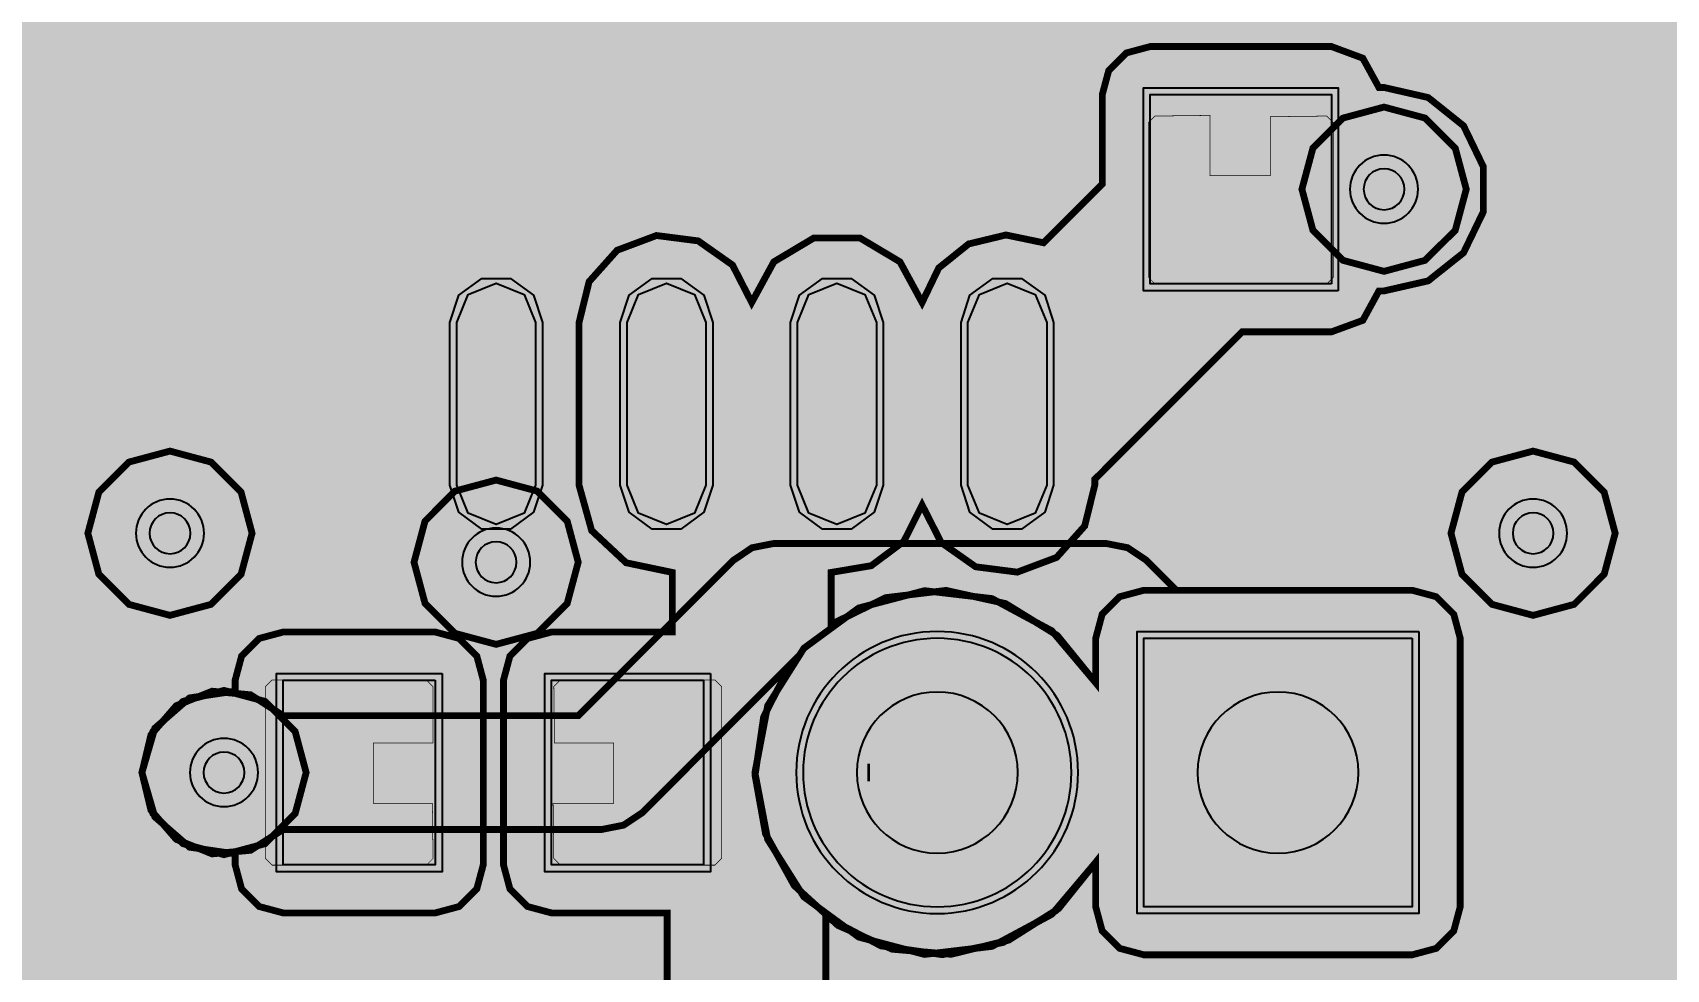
# Model space of a CAD drawing. Header units: millimetres. Extents: x -61 to 56, y -72 to 70.
# Drawn here: x -15.11 to -2.93, y -45.07 to -38.09 of the extents above; entities that cross this region are included whole.
import ezdxf

# ---------------------------------------------------------------- set-up
doc = ezdxf.new("R2010")
doc.units = ezdxf.units.MM
doc.header["$MEASUREMENT"] = 0
for name, color, linetype, true_color in [('02GND', 7, 'Continuous', 0x999966), ('03POWER', 7, 'Continuous', 0x008000), ('Bottom-Layer', 7, 'Continuous', 0x0000ff), ('Bottom-Paste-Mask-Layer', 7, 'Continuous', 0x800000), ('Bottom-Solder-Mask-Layer', 7, 'Continuous', 0xaa00ff), ('Hole-Layer', 7, 'Continuous', 0x222222), ('Multi-Layer', 7, 'Continuous', 0xc0c0c0), ('Top-Layer', 7, 'Continuous', 0xff0000), ('Top-Paste-Mask-Layer', 7, 'Continuous', 0x808080), ('Top-Silkscreen-Layer', 7, 'Continuous', 0xffcc00), ('Top-Solder-Mask-Layer', 7, 'Continuous', 0x800080)]:
    doc.layers.add(name, color=color, linetype=linetype, true_color=true_color)

msp = doc.modelspace()

# ---------------------------------------------------------------- hatches: boundary and pattern name
at = {"layer": '02GND'}
for points in [[(-49.642, 52.153), (49.642, 52.153), (49.642, -62.142), (-49.642, -62.142)], [(-5.645, -39.259), (-5.563, -39.565), (-5.339, -39.789), (-5.033, -39.871), (-4.727, -39.789), (-4.502, -39.565), (-4.42, -39.259), (-4.502, -38.953), (-4.727, -38.729), (-5.033, -38.647), (-5.339, -38.729), (-5.563, -38.953)], [(-7.182, -44.605), (-7.134, -44.784), (-7.003, -44.915), (-6.823, -44.963), (-4.823, -44.963), (-4.644, -44.915), (-4.513, -44.784), (-4.465, -44.605), (-4.465, -42.605), (-4.513, -42.426), (-4.644, -42.295), (-4.823, -42.247), (-6.823, -42.247), (-7.003, -42.295), (-7.134, -42.426), (-7.182, -42.605), (-7.182, -42.936), (-7.509, -42.549), (-7.955, -42.309), (-8.458, -42.25), (-8.948, -42.379), (-9.357, -42.679), (-9.627, -43.107), (-9.722, -43.605), (-9.627, -44.103), (-9.357, -44.531), (-8.948, -44.831), (-8.458, -44.96), (-7.955, -44.9), (-7.509, -44.661), (-7.182, -44.274)], [(-14.291, -43.605), (-14.209, -43.911), (-13.985, -44.135), (-13.679, -44.217), (-13.373, -44.135), (-13.149, -43.911), (-13.067, -43.605), (-13.149, -43.299), (-13.373, -43.075), (-13.679, -42.993), (-13.985, -43.075), (-14.209, -43.299)]]:
    msp.add_hatch(color=256, dxfattribs=at).paths.add_polyline_path(points)
at = {"layer": '03POWER'}
for points in [[(48.499, -56.042), (48.581, -56.348), (48.806, -56.572), (49.112, -56.654), (49.418, -56.571), (49.642, -56.346), (49.642, -62.142), (44.192, -62.142), (44.393, -61.957), (44.493, -61.703), (44.472, -61.43), (45.189, -61.704), (45.95, -61.804), (46.713, -61.727), (47.438, -61.475), (48.085, -61.064), (48.62, -60.514), (49.014, -59.855), (49.245, -59.123), (49.302, -58.358), (49.18, -57.601), (48.887, -56.892), (48.438, -56.269), (47.858, -55.767), (47.177, -55.412), (46.434, -55.224), (45.666, -55.212), (44.917, -55.378), (44.226, -55.712), (43.631, -56.196), (43.164, -56.805), (42.849, -57.504), (42.704, -58.258), (42.737, -59.024), (42.946, -59.763), (43.32, -60.433), (43.838, -60.999), (-43.362, -60.999), (-43.621, -61.056), (-43.831, -61.218), (-43.953, -61.453), (-43.964, -61.718), (-43.863, -61.963), (-43.667, -62.142), (-49.642, -62.142), (-49.642, -56.582), (-49.433, -56.797), (-49.148, -56.888), (-48.853, -56.832), (-49.162, -57.541), (-49.298, -58.303), (-49.253, -59.075), (-49.03, -59.816), (-48.641, -60.484), (-48.107, -61.044), (-47.458, -61.464), (-46.728, -61.722), (-45.959, -61.803), (-45.192, -61.703), (-44.469, -61.428), (-43.83, -60.992), (-43.31, -60.419), (-42.937, -59.741), (-42.732, -58.995), (-42.707, -58.222), (-42.861, -57.464), (-43.188, -56.763), (-43.668, -56.157), (-44.277, -55.679), (-44.979, -55.356), (-45.738, -55.205), (-46.511, -55.234), (-47.256, -55.443), (-47.932, -55.818), (-48.502, -56.341), (-48.5, -56.309), (-48.499, -56.277), (-48.499, 51.315), (-19.403, 51.315), (-19.629, 51.144), (-19.755, 50.889), (-19.751, 50.604), (-19.619, 50.352), (-19.388, 50.187), (-19.658, 49.977), (-19.773, 49.655), (-19.698, 49.322), (-19.455, 49.081), (-19.684, 48.858), (-19.769, 48.551), (-19.689, 48.242), (-19.463, 48.016), (-19.155, 47.934), (-18.847, 48.018), (-18.624, 48.246), (-18.545, 48.556), (-18.633, 48.863), (-18.864, 49.083), (-18.625, 49.324), (-18.551, 49.655), (-18.665, 49.975), (-18.931, 50.185), (-18.698, 50.349), (-18.565, 50.601), (-18.56, 50.887), (-18.685, 51.143), (-18.912, 51.315), (48.426, 51.315), (48.499, 51.242)], [(22.849, 14.008), (22.931, 13.703), (23.153, 13.479), (23.457, 13.396), (23.763, 13.475), (23.763, -5.557), (23.538, -5.683), (23.384, -5.89), (23.33, -6.142), (23.384, -6.394), (23.538, -6.602), (23.763, -6.727), (23.763, -10.399), (23.491, -10.504), (23.299, -10.723), (23.23, -11.006), (23.299, -11.289), (23.491, -11.508), (23.763, -11.613), (23.763, -18.066), (15.932, -25.896), (-24.557, -25.896), (-24.694, -25.924), (-24.811, -26.001), (-28.007, -29.198), (-28.085, -29.314), (-28.112, -29.451), (-28.112, -54.99), (-28.085, -55.127), (-28.007, -55.243), (-26.976, -56.274), (-26.86, -56.352), (-26.723, -56.379), (9.142, -56.379), (9.279, -56.352), (9.395, -56.274), (10.695, -54.974), (10.772, -54.858), (10.799, -54.721), (10.799, -52.307), (11.028, -52.521), (11.331, -52.594), (11.632, -52.508), (11.85, -52.284), (11.93, -51.982), (11.85, -51.68), (11.632, -51.456), (11.331, -51.37), (11.028, -51.443), (10.799, -51.657), (10.799, -47.227), (10.995, -47.422), (11.255, -47.511), (11.529, -47.477), (11.76, -47.326), (11.901, -47.089), (11.924, -46.815), (12.235, -46.82), (12.508, -46.673), (12.674, -46.41), (12.689, -46.1), (12.55, -45.822), (12.293, -45.648), (11.983, -45.623), (11.701, -45.753), (11.519, -46.004), (11.484, -46.313), (11.224, -46.297), (10.981, -46.391), (10.799, -46.577), (10.799, -42.147), (11.028, -42.361), (11.331, -42.434), (11.632, -42.348), (11.85, -42.124), (11.93, -41.822), (11.85, -41.52), (11.632, -41.296), (11.331, -41.21), (11.028, -41.283), (10.799, -41.497), (10.799, -38.045), (11.003, -37.842), (11.303, -37.861), (11.576, -37.736), (11.756, -37.495), (11.8, -37.198), (21.07, -37.198), (21.334, -37.337), (21.633, -37.334), (21.895, -37.19), (21.992, -37.155), (22.076, -37.093), (32.363, -26.806), (32.441, -26.689), (32.468, -26.552), (32.468, -1.1), (32.789, -1.031), (33.029, -0.805), (33.117, -0.489), (33.029, -0.172), (32.789, 0.054), (32.468, 0.122), (32.468, 3.331), (32.469, 3.354), (32.47, 3.377), (32.469, 3.4), (32.468, 3.422), (32.468, 16.054), (32.441, 16.191), (32.363, 16.308), (30.904, 17.766), (31.094, 18.043), (31.109, 18.378), (30.946, 18.671), (30.652, 18.834), (30.317, 18.817), (30.041, 18.627), (29.934, 18.688), (29.813, 18.709), (26.824, 18.709), (27.107, 18.822), (27.3, 19.057), (27.357, 19.356), (27.262, 19.645), (27.04, 19.853), (26.746, 19.928), (26.451, 19.853), (26.229, 19.645), (26.135, 19.356), (26.191, 19.057), (26.385, 18.822), (26.667, 18.709), (26.105, 18.709), (25.968, 18.682), (25.852, 18.604), (23.868, 16.62), (23.79, 16.504), (23.763, 16.367), (23.763, 14.541), (23.457, 14.62), (23.153, 14.537), (22.931, 14.313)], [(-27.652, -29.493), (-24.845, -26.686), (-24.698, -26.99), (-24.413, -27.17), (-24.076, -27.171), (-23.789, -26.994), (-23.64, -26.692), (-23.673, -26.356), (-14.651, -26.356), (-14.69, -26.649), (-14.588, -26.926), (-14.368, -27.123), (-14.082, -27.194), (-13.795, -27.123), (-13.575, -26.926), (-13.473, -26.649), (-13.513, -26.356), (-4.491, -26.356), (-4.53, -26.649), (-4.428, -26.926), (-4.208, -27.123), (-3.922, -27.194), (-3.635, -27.123), (-3.415, -26.926), (-3.313, -26.649), (-3.353, -26.356), (0.589, -26.356), (0.55, -26.649), (0.652, -26.926), (0.872, -27.123), (1.158, -27.194), (1.445, -27.123), (1.665, -26.926), (1.767, -26.649), (1.727, -26.356), (10.749, -26.356), (10.71, -26.649), (10.812, -26.926), (11.032, -27.123), (11.318, -27.194), (11.605, -27.123), (11.825, -26.926), (11.927, -26.649), (11.887, -26.356), (16.081, -26.356), (16.12, -26.348), (16.153, -26.326), (20.875, -21.604), (21.016, -21.903), (21.292, -22.085), (21.623, -22.097), (21.911, -21.935), (22.073, -21.646), (22.061, -21.316), (21.88, -21.04), (21.581, -20.898), (24.193, -18.286), (24.215, -18.253), (24.223, -18.214), (24.223, -11.485), (24.393, -11.272), (24.454, -11.006), (24.393, -10.74), (24.223, -10.527), (24.223, -6.686), (24.465, -6.461), (24.554, -6.142), (24.465, -5.824), (24.223, -5.598), (24.223, 16.325), (26.147, 18.249), (29.771, 18.249), (29.916, 18.105), (30.08, 17.805), (30.38, 17.64), (32.008, 16.012), (32.008, 14.546), (31.729, 14.664), (31.427, 14.633), (31.177, 14.461), (31.04, 14.19), (30.75, 14.208), (30.484, 14.091), (30.302, 13.864), (30.246, 13.578), (30.327, 13.299), (30.529, 13.089), (30.805, 12.996), (31.092, 13.04), (31.327, 13.213), (31.455, 13.474), (31.743, 13.455), (32.008, 13.571), (32.008, 9.466), (31.696, 9.588), (31.366, 9.526), (31.118, 9.301), (31.026, 8.978), (31.118, 8.656), (31.366, 8.43), (31.696, 8.369), (32.008, 8.49), (32.008, 3.97), (31.732, 3.976), (31.482, 3.86), (31.308, 3.646), (31.245, 3.377), (31.308, 3.108), (31.482, 2.894), (31.732, 2.778), (32.008, 2.783), (32.008, -0.131), (31.922, -0.301), (31.893, -0.489), (31.922, -0.676), (32.008, -0.846), (32.008, -10.854), (31.696, -10.732), (31.366, -10.794), (31.118, -11.019), (31.026, -11.342), (31.118, -11.664), (31.366, -11.89), (31.696, -11.951), (32.008, -11.83), (32.008, -15.934), (31.696, -15.812), (31.366, -15.874), (31.118, -16.099), (31.026, -16.422), (31.118, -16.744), (31.366, -16.97), (31.696, -17.031), (32.008, -16.91), (32.008, -26.094), (31.693, -25.972), (31.361, -26.036), (31.114, -26.267), (31.026, -26.593), (31.125, -26.916), (31.381, -27.137), (22.034, -36.485), (21.822, -36.236), (21.513, -36.131), (21.193, -36.2), (20.955, -36.424), (20.866, -36.738), (11.512, -36.738), (11.263, -36.651), (11, -36.678), (10.773, -36.812), (10.623, -37.03), (10.58, -37.29), (10.649, -37.545), (10.369, -37.825), (10.347, -37.858), (10.34, -37.897), (10.34, -54.679), (9.1, -55.919), (-26.681, -55.919), (-27.652, -54.948)], [(-14.694, -41.822), (-14.612, -42.128), (-14.388, -42.352), (-14.082, -42.434), (-13.776, -42.352), (-13.552, -42.128), (-13.47, -41.822), (-13.552, -41.516), (-13.776, -41.292), (-14.082, -41.21), (-14.388, -41.292), (-14.612, -41.516)], [(-4.534, -41.822), (-4.452, -42.128), (-4.228, -42.352), (-3.922, -42.434), (-3.616, -42.352), (-3.392, -42.128), (-3.31, -41.822), (-3.392, -41.516), (-3.616, -41.292), (-3.922, -41.21), (-4.228, -41.292), (-4.452, -41.516)], [(-12.263, -42.038), (-12.181, -42.344), (-11.957, -42.568), (-11.651, -42.65), (-11.345, -42.568), (-11.121, -42.344), (-11.039, -42.038), (-11.121, -41.732), (-11.345, -41.508), (-11.651, -41.426), (-11.957, -41.508), (-12.181, -41.732)], [(-7.182, -44.605), (-7.134, -44.784), (-7.003, -44.915), (-6.823, -44.963), (-4.823, -44.963), (-4.644, -44.915), (-4.513, -44.784), (-4.465, -44.605), (-4.465, -42.605), (-4.513, -42.426), (-4.644, -42.295), (-4.823, -42.247), (-6.823, -42.247), (-7.003, -42.295), (-7.134, -42.426), (-7.182, -42.605), (-7.182, -42.936), (-7.509, -42.549), (-7.955, -42.309), (-8.458, -42.25), (-8.948, -42.379), (-9.357, -42.679), (-9.627, -43.107), (-9.722, -43.605), (-9.627, -44.103), (-9.357, -44.531), (-8.948, -44.831), (-8.458, -44.96), (-7.955, -44.9), (-7.509, -44.661), (-7.182, -44.274)], [(-14.291, -43.605), (-14.209, -43.911), (-13.985, -44.135), (-13.679, -44.217), (-13.373, -44.135), (-13.149, -43.911), (-13.067, -43.605), (-13.149, -43.299), (-13.373, -43.075), (-13.679, -42.993), (-13.985, -43.075), (-14.209, -43.299)]]:
    msp.add_hatch(color=256, dxfattribs=at).paths.add_polyline_path(points)
at = {"layer": 'Bottom-Layer'}
for points in [[(-49.642, -62.142), (-49.642, 52.153), (49.642, 52.153), (49.642, -62.142)], [(-5.645, -39.259), (-5.563, -39.565), (-5.339, -39.789), (-5.033, -39.871), (-4.727, -39.789), (-4.502, -39.565), (-4.42, -39.259), (-4.502, -38.953), (-4.727, -38.729), (-5.033, -38.647), (-5.339, -38.729), (-5.563, -38.953)], [(-14.291, -43.605), (-14.224, -43.885), (-14.035, -44.103), (-13.768, -44.211), (-13.481, -44.184), (-13.238, -44.029), (-10.863, -44.029), (-10.701, -43.997), (-10.563, -43.905), (-9.456, -42.797), (-9.657, -43.19), (-9.721, -43.626), (-9.643, -44.061), (-9.429, -44.447), (-9.103, -44.744), (-8.699, -44.921), (-8.259, -44.959), (-7.831, -44.854), (-7.458, -44.618), (-7.182, -44.274), (-7.182, -44.605), (-7.134, -44.784), (-7.003, -44.915), (-6.823, -44.963), (-4.823, -44.963), (-4.644, -44.915), (-4.513, -44.784), (-4.465, -44.605), (-4.465, -42.605), (-4.513, -42.426), (-4.644, -42.295), (-4.823, -42.247), (-6.582, -42.247), (-6.806, -42.022), (-6.944, -41.93), (-7.106, -41.898), (-9.58, -41.898), (-9.743, -41.93), (-9.88, -42.022), (-11.039, -43.181), (-13.238, -43.181), (-13.481, -43.026), (-13.768, -42.999), (-14.035, -43.107), (-14.224, -43.325)], [(-9.363, -43.605, 1), (-7.363, -43.605, 1)], [(-4.823, -42.605), (-4.823, -44.605), (-6.823, -44.605), (-6.823, -42.605)]]:
    msp.add_hatch(color=256, dxfattribs=at).paths.add_polyline_path(points)
at = {"layer": 'Bottom-Paste-Mask-Layer'}
for points in [[(-9.363, -43.605, 1), (-7.363, -43.605, 1)], [(-4.823, -42.605), (-4.823, -44.605), (-6.823, -44.605), (-6.823, -42.605)]]:
    msp.add_hatch(color=256, dxfattribs=at).paths.add_polyline_path(points)
at = {"layer": 'Bottom-Solder-Mask-Layer'}
for points in [[(-9.414, -43.605, 1), (-7.313, -43.605, 1)], [(-4.773, -42.554), (-4.773, -44.656), (-6.874, -44.656), (-6.874, -42.554)]]:
    msp.add_hatch(color=256, dxfattribs=at).paths.add_polyline_path(points)
at = {"layer": 'Hole-Layer'}
for points in [[(-8.963, -43.605, 1), (-7.763, -43.605, 1)], [(-6.423, -43.605, 1), (-5.223, -43.605, 1)]]:
    msp.add_hatch(color=256, dxfattribs=at).paths.add_polyline_path(points)
at = {"layer": 'Multi-Layer'}
for points in [[(-9.363, -43.605, 1), (-7.363, -43.605, 1)], [(-9.363, -43.605, 1), (-7.363, -43.605, 1)], [(-9.363, -43.605, 1), (-7.363, -43.605, 1)], [(-4.823, -42.605), (-4.823, -44.605), (-6.823, -44.605), (-6.823, -42.605)], [(-4.823, -42.605), (-4.823, -44.605), (-6.823, -44.605), (-6.823, -42.605)], [(-4.823, -42.605), (-4.823, -44.605), (-6.823, -44.605), (-6.823, -42.605)]]:
    msp.add_hatch(color=256, dxfattribs=at).paths.add_polyline_path(points)
at = {"layer": 'Top-Layer'}
for points in [[(-49.642, -62.142), (-49.642, 52.153), (49.642, 52.153), (49.642, -62.142)], [(-10.788, -48.634), (-10.756, -48.796), (-10.664, -48.934), (-10.368, -49.229), (-10.368, -49.416), (-10.438, -49.485), (-11.096, -49.485), (-11.275, -49.533), (-11.406, -49.664), (-11.454, -49.843), (-11.454, -50.843), (-11.406, -51.022), (-11.275, -51.153), (-11.096, -51.201), (-10.438, -51.201), (-10.342, -51.297), (-10.342, -51.314), (-10.411, -51.353), (-10.473, -51.403), (-10.566, -51.497), (-10.658, -51.634), (-10.69, -51.797), (-10.69, -52.006), (-10.658, -52.168), (-10.566, -52.306), (-10.473, -52.399), (-10.411, -52.45), (-10.342, -52.488), (-10.342, -52.714), (-10.696, -52.384), (-11.138, -52.188), (-11.62, -52.147), (-12.089, -52.266), (-12.493, -52.533), (-12.788, -52.917), (-12.941, -53.376), (-12.935, -53.86), (-12.771, -54.315), (-12.467, -54.692), (-12.056, -54.948), (-11.585, -55.056), (-11.104, -55.003), (-10.666, -54.796), (-10.321, -54.458), (-10.105, -54.024), (-10.011, -54.024), (-9.873, -54.001), (-9.75, -53.934), (-9.627, -54.001), (-9.489, -54.024), (-9.395, -54.024), (-9.18, -54.458), (-8.834, -54.796), (-8.397, -55.003), (-7.915, -55.056), (-7.444, -54.948), (-7.033, -54.692), (-6.729, -54.315), (-6.565, -53.86), (-6.559, -53.376), (-6.712, -52.917), (-7.007, -52.533), (-7.411, -52.266), (-7.88, -52.147), (-8.362, -52.188), (-8.805, -52.384), (-9.158, -52.714), (-9.158, -51.305), (-9.054, -51.201), (-8.396, -51.201), (-8.217, -51.153), (-8.086, -51.022), (-8.038, -50.843), (-8.038, -49.843), (-8.086, -49.664), (-8.217, -49.533), (-8.396, -49.485), (-9.054, -49.485), (-9.124, -49.416), (-9.124, -49.229), (-8.828, -48.934), (-8.736, -48.796), (-8.704, -48.634), (-8.704, -47.272), (-8.331, -47.272), (-8.152, -47.224), (-8.021, -47.093), (-7.973, -46.914), (-7.973, -45.537), (-8.021, -45.358), (-8.152, -45.227), (-8.331, -45.179), (-9.193, -45.179), (-9.193, -44.68), (-8.783, -44.896), (-8.325, -44.962), (-7.872, -44.871), (-7.475, -44.632), (-7.182, -44.274), (-7.182, -44.605), (-7.134, -44.784), (-7.003, -44.915), (-6.823, -44.963), (-4.823, -44.963), (-4.644, -44.915), (-4.513, -44.784), (-4.465, -44.605), (-4.465, -42.605), (-4.513, -42.426), (-4.644, -42.295), (-4.823, -42.247), (-6.823, -42.247), (-7.003, -42.295), (-7.134, -42.426), (-7.182, -42.605), (-7.182, -42.936), (-7.468, -42.584), (-7.854, -42.346), (-8.297, -42.248), (-8.747, -42.302), (-9.154, -42.501), (-9.154, -42.114), (-8.855, -42.064), (-8.612, -41.883), (-8.476, -41.612), (-8.334, -41.891), (-8.077, -42.072), (-7.766, -42.112), (-7.473, -42.002), (-7.264, -41.768), (-7.189, -41.464), (-7.189, -41.419), (-7.176, -41.407), (-7.162, -41.394), (-6.091, -40.322), (-5.425, -40.322), (-5.191, -40.236), (-5.071, -40.017), (-5.033, -40.017), (-4.704, -39.942), (-4.44, -39.732), (-4.293, -39.428), (-4.293, -39.091), (-4.44, -38.787), (-4.704, -38.576), (-5.033, -38.501), (-5.071, -38.501), (-5.191, -38.283), (-5.425, -38.196), (-6.775, -38.196), (-6.954, -38.244), (-7.085, -38.375), (-7.133, -38.554), (-7.133, -39.22), (-7.571, -39.658), (-7.851, -39.6), (-8.129, -39.667), (-8.352, -39.846), (-8.476, -40.103), (-8.641, -39.8), (-8.938, -39.623), (-9.284, -39.623), (-9.581, -39.8), (-9.746, -40.103), (-9.889, -39.824), (-10.145, -39.644), (-10.456, -39.604), (-10.749, -39.714), (-10.958, -39.948), (-11.033, -40.252), (-11.033, -41.464), (-10.939, -41.802), (-10.682, -42.042), (-10.338, -42.114), (-10.338, -42.558), (-11.238, -42.558), (-11.417, -42.606), (-11.548, -42.737), (-11.596, -42.916), (-11.596, -44.293), (-11.548, -44.472), (-11.417, -44.603), (-11.238, -44.651), (-10.376, -44.651), (-10.376, -45.179), (-11.238, -45.179), (-11.417, -45.227), (-11.548, -45.358), (-11.596, -45.537), (-11.596, -46.914), (-11.548, -47.093), (-11.417, -47.224), (-11.238, -47.272), (-10.788, -47.272)], [(-5.425, -39.964), (-6.775, -39.964), (-6.775, -38.554), (-5.425, -38.554)], [(-11.945, -40.252), (-11.859, -40.044), (-11.651, -39.958), (-11.443, -40.044), (-11.357, -40.252), (-11.357, -41.464), (-11.443, -41.672), (-11.651, -41.758), (-11.859, -41.672), (-11.945, -41.464)], [(-10.675, -40.252), (-10.589, -40.044), (-10.381, -39.958), (-10.173, -40.044), (-10.087, -40.252), (-10.087, -41.464), (-10.173, -41.672), (-10.381, -41.758), (-10.589, -41.672), (-10.675, -41.464)], [(-9.405, -40.252), (-9.319, -40.044), (-9.111, -39.958), (-8.903, -40.044), (-8.817, -40.252), (-8.817, -41.464), (-8.903, -41.672), (-9.111, -41.758), (-9.319, -41.672), (-9.405, -41.464)], [(-8.135, -40.252), (-8.049, -40.044), (-7.841, -39.958), (-7.633, -40.044), (-7.547, -40.252), (-7.547, -41.464), (-7.633, -41.672), (-7.841, -41.758), (-8.049, -41.672), (-8.135, -41.464)], [(-14.291, -43.605), (-14.195, -43.935), (-13.936, -44.161), (-13.596, -44.211), (-13.596, -44.293), (-13.548, -44.472), (-13.417, -44.603), (-13.238, -44.651), (-12.105, -44.651), (-11.926, -44.603), (-11.795, -44.472), (-11.747, -44.293), (-11.747, -42.916), (-11.795, -42.737), (-11.926, -42.606), (-12.105, -42.558), (-13.238, -42.558), (-13.417, -42.606), (-13.548, -42.737), (-13.596, -42.916), (-13.596, -42.998), (-13.936, -43.049), (-14.195, -43.275)], [(-9.363, -43.605, 1), (-7.363, -43.605, 1)], [(-4.823, -42.605), (-4.823, -44.605), (-6.823, -44.605), (-6.823, -42.605)], [(-12.105, -42.916), (-12.105, -44.293), (-13.238, -44.293), (-13.238, -42.916)], [(-10.105, -42.916), (-10.105, -44.293), (-11.238, -44.293), (-11.238, -42.916)]]:
    msp.add_hatch(color=256, dxfattribs=at).paths.add_polyline_path(points)
at = {"layer": 'Top-Paste-Mask-Layer'}
for points in [[(-5.46, -39.964), (-6.74, -39.964), (-6.79, -39.914), (-6.79, -38.764), (-6.74, -38.714), (-6.33, -38.709), (-6.33, -39.159), (-5.88, -39.159), (-5.88, -38.719), (-5.46, -38.714), (-5.41, -38.764), (-5.41, -39.914)], [(-5.46, -39.964), (-6.74, -39.964), (-6.79, -39.914), (-6.79, -38.764), (-6.74, -38.714), (-6.33, -38.709), (-6.33, -39.159), (-5.88, -39.159), (-5.88, -38.719), (-5.46, -38.714), (-5.41, -38.764), (-5.41, -39.914)], [(-11.945, -40.252), (-11.859, -40.044), (-11.651, -39.958), (-11.443, -40.044), (-11.357, -40.252), (-11.357, -41.464), (-11.443, -41.672), (-11.651, -41.758), (-11.859, -41.672), (-11.945, -41.464)], [(-10.675, -40.252), (-10.589, -40.044), (-10.381, -39.958), (-10.173, -40.044), (-10.087, -40.252), (-10.087, -41.464), (-10.173, -41.672), (-10.381, -41.758), (-10.589, -41.672), (-10.675, -41.464)], [(-9.405, -40.252), (-9.319, -40.044), (-9.111, -39.958), (-8.903, -40.044), (-8.817, -40.252), (-8.817, -41.464), (-8.903, -41.672), (-9.111, -41.758), (-9.319, -41.672), (-9.405, -41.464)], [(-8.135, -40.252), (-8.049, -40.044), (-7.841, -39.958), (-7.633, -40.044), (-7.547, -40.252), (-7.547, -41.464), (-7.633, -41.672), (-7.841, -41.758), (-8.049, -41.672), (-8.135, -41.464)], [(-9.363, -43.605, 1), (-7.363, -43.605, 1)], [(-4.823, -42.605), (-4.823, -44.605), (-6.823, -44.605), (-6.823, -42.605)], [(-12.121, -42.965), (-12.121, -43.385), (-12.566, -43.385), (-12.566, -43.835), (-12.126, -43.835), (-12.121, -44.245), (-12.171, -44.295), (-13.321, -44.295), (-13.371, -44.245), (-13.371, -42.965), (-13.321, -42.915), (-12.171, -42.915)], [(-12.121, -42.965), (-12.121, -43.385), (-12.566, -43.385), (-12.566, -43.835), (-12.126, -43.835), (-12.121, -44.245), (-12.171, -44.295), (-13.321, -44.295), (-13.371, -44.245), (-13.371, -42.965), (-13.321, -42.915), (-12.171, -42.915)], [(-9.971, -42.965), (-9.971, -44.245), (-10.021, -44.295), (-11.171, -44.295), (-11.221, -44.245), (-11.226, -43.835), (-10.776, -43.835), (-10.776, -43.385), (-11.216, -43.385), (-11.221, -42.965), (-11.171, -42.915), (-10.021, -42.915)], [(-9.971, -42.965), (-9.971, -44.245), (-10.021, -44.295), (-11.171, -44.295), (-11.221, -44.245), (-11.226, -43.835), (-10.776, -43.835), (-10.776, -43.385), (-11.216, -43.385), (-11.221, -42.965), (-11.171, -42.915), (-10.021, -42.915)]]:
    msp.add_hatch(color=256, dxfattribs=at).paths.add_polyline_path(points)
at = {"layer": 'Top-Solder-Mask-Layer'}
for points in [[(-5.374, -40.015), (-6.826, -40.015), (-6.826, -38.503), (-5.374, -38.503)], [(-11.996, -40.252), (-11.93, -40.049), (-11.758, -39.924), (-11.545, -39.924), (-11.372, -40.049), (-11.306, -40.252), (-11.306, -41.464), (-11.372, -41.666), (-11.545, -41.792), (-11.758, -41.792), (-11.93, -41.666), (-11.996, -41.464)], [(-10.726, -40.252), (-10.66, -40.049), (-10.488, -39.924), (-10.275, -39.924), (-10.102, -40.049), (-10.036, -40.252), (-10.036, -41.464), (-10.102, -41.666), (-10.275, -41.792), (-10.488, -41.792), (-10.66, -41.666), (-10.726, -41.464)], [(-9.456, -40.252), (-9.39, -40.049), (-9.218, -39.924), (-9.005, -39.924), (-8.832, -40.049), (-8.766, -40.252), (-8.766, -41.464), (-8.832, -41.666), (-9.005, -41.792), (-9.218, -41.792), (-9.39, -41.666), (-9.456, -41.464)], [(-8.186, -40.252), (-8.12, -40.049), (-7.948, -39.924), (-7.735, -39.924), (-7.562, -40.049), (-7.496, -40.252), (-7.496, -41.464), (-7.562, -41.666), (-7.735, -41.792), (-7.948, -41.792), (-8.12, -41.666), (-8.186, -41.464)], [(-9.414, -43.605, 1), (-7.313, -43.605, 1)], [(-4.773, -42.554), (-4.773, -44.656), (-6.874, -44.656), (-6.874, -42.554)], [(-12.054, -42.866), (-12.054, -44.344), (-13.288, -44.344), (-13.288, -42.866)], [(-10.054, -42.866), (-10.054, -44.344), (-11.288, -44.344), (-11.288, -42.866)]]:
    msp.add_hatch(color=256, dxfattribs=at).paths.add_polyline_path(points)

# ---------------------------------------------------------------- linework, layer by layer
at = {"layer": '02GND', "const_width": 0.0508}
for points in [[(-5.645, -39.259), (-5.563, -39.565), (-5.339, -39.789), (-5.033, -39.871), (-4.727, -39.789), (-4.502, -39.565), (-4.42, -39.259), (-4.502, -38.953), (-4.727, -38.729), (-5.033, -38.647), (-5.339, -38.729), (-5.563, -38.953)], [(-7.182, -44.605), (-7.134, -44.784), (-7.003, -44.915), (-6.823, -44.963), (-4.823, -44.963), (-4.644, -44.915), (-4.513, -44.784), (-4.465, -44.605), (-4.465, -42.605), (-4.513, -42.426), (-4.644, -42.295), (-4.823, -42.247), (-6.823, -42.247), (-7.003, -42.295), (-7.134, -42.426), (-7.182, -42.605), (-7.182, -42.936), (-7.509, -42.549), (-7.955, -42.309), (-8.458, -42.25), (-8.948, -42.379), (-9.357, -42.679), (-9.627, -43.107), (-9.722, -43.605), (-9.627, -44.103), (-9.357, -44.531), (-8.948, -44.831), (-8.458, -44.96), (-7.955, -44.9), (-7.509, -44.661), (-7.182, -44.274)], [(-14.291, -43.605), (-14.209, -43.911), (-13.985, -44.135), (-13.679, -44.217), (-13.373, -44.135), (-13.149, -43.911), (-13.067, -43.605), (-13.149, -43.299), (-13.373, -43.075), (-13.679, -42.993), (-13.985, -43.075), (-14.209, -43.299)]]:
    msp.add_lwpolyline(points, close=True, dxfattribs=at)
at = {"layer": '03POWER', "const_width": 0.0508}
for points in [[(-14.694, -41.822), (-14.612, -42.128), (-14.388, -42.352), (-14.082, -42.434), (-13.776, -42.352), (-13.552, -42.128), (-13.47, -41.822), (-13.552, -41.516), (-13.776, -41.292), (-14.082, -41.21), (-14.388, -41.292), (-14.612, -41.516)], [(-4.534, -41.822), (-4.452, -42.128), (-4.228, -42.352), (-3.922, -42.434), (-3.616, -42.352), (-3.392, -42.128), (-3.31, -41.822), (-3.392, -41.516), (-3.616, -41.292), (-3.922, -41.21), (-4.228, -41.292), (-4.452, -41.516)], [(-12.263, -42.038), (-12.181, -42.344), (-11.957, -42.568), (-11.651, -42.65), (-11.345, -42.568), (-11.121, -42.344), (-11.039, -42.038), (-11.121, -41.732), (-11.345, -41.508), (-11.651, -41.426), (-11.957, -41.508), (-12.181, -41.732)], [(-7.182, -44.605), (-7.134, -44.784), (-7.003, -44.915), (-6.823, -44.963), (-4.823, -44.963), (-4.644, -44.915), (-4.513, -44.784), (-4.465, -44.605), (-4.465, -42.605), (-4.513, -42.426), (-4.644, -42.295), (-4.823, -42.247), (-6.823, -42.247), (-7.003, -42.295), (-7.134, -42.426), (-7.182, -42.605), (-7.182, -42.936), (-7.509, -42.549), (-7.955, -42.309), (-8.458, -42.25), (-8.948, -42.379), (-9.357, -42.679), (-9.627, -43.107), (-9.722, -43.605), (-9.627, -44.103), (-9.357, -44.531), (-8.948, -44.831), (-8.458, -44.96), (-7.955, -44.9), (-7.509, -44.661), (-7.182, -44.274)], [(-14.291, -43.605), (-14.209, -43.911), (-13.985, -44.135), (-13.679, -44.217), (-13.373, -44.135), (-13.149, -43.911), (-13.067, -43.605), (-13.149, -43.299), (-13.373, -43.075), (-13.679, -42.993), (-13.985, -43.075), (-14.209, -43.299)]]:
    msp.add_lwpolyline(points, close=True, dxfattribs=at)
at = {"layer": 'Bottom-Layer', "const_width": 0.0508}
for points in [[(-5.645, -39.259), (-5.563, -39.565), (-5.339, -39.789), (-5.033, -39.871), (-4.727, -39.789), (-4.502, -39.565), (-4.42, -39.259), (-4.502, -38.953), (-4.727, -38.729), (-5.033, -38.647), (-5.339, -38.729), (-5.563, -38.953)], [(-14.291, -43.605), (-14.224, -43.885), (-14.035, -44.103), (-13.768, -44.211), (-13.481, -44.184), (-13.238, -44.029), (-10.863, -44.029), (-10.701, -43.997), (-10.563, -43.905), (-9.456, -42.797), (-9.657, -43.19), (-9.721, -43.626), (-9.643, -44.061), (-9.429, -44.447), (-9.103, -44.744), (-8.699, -44.921), (-8.259, -44.959), (-7.831, -44.854), (-7.458, -44.618), (-7.182, -44.274), (-7.182, -44.605), (-7.134, -44.784), (-7.003, -44.915), (-6.823, -44.963), (-4.823, -44.963), (-4.644, -44.915), (-4.513, -44.784), (-4.465, -44.605), (-4.465, -42.605), (-4.513, -42.426), (-4.644, -42.295), (-4.823, -42.247), (-6.582, -42.247), (-6.806, -42.022), (-6.944, -41.93), (-7.106, -41.898), (-9.58, -41.898), (-9.743, -41.93), (-9.88, -42.022), (-11.039, -43.181), (-13.238, -43.181), (-13.481, -43.026), (-13.768, -42.999), (-14.035, -43.107), (-14.224, -43.325)]]:
    msp.add_lwpolyline(points, close=True, dxfattribs=at)
at = {"layer": 'Bottom-Layer', "const_width": 0.132}
for points in [[(-10.863, -43.605), (-9.58, -42.322)], [(-9.58, -42.322), (-7.106, -42.322)], [(-7.106, -42.322), (-5.823, -43.605)], [(-13.679, -43.605), (-10.863, -43.605)]]:
    msp.add_lwpolyline(points, dxfattribs=at)
at = {"layer": 'Bottom-Layer'}
msp.add_lwpolyline([(-9.363, -43.605, 1), (-7.363, -43.605), (-7.363, -43.605, 1), (-9.363, -43.605)], format="xyb", dxfattribs=at)
msp.add_lwpolyline([(-4.823, -42.605), (-4.823, -44.605), (-6.823, -44.605), (-6.823, -42.605)], close=True, dxfattribs=at)
at = {"layer": 'Bottom-Paste-Mask-Layer'}
msp.add_lwpolyline([(-9.363, -43.605, 1), (-7.363, -43.605), (-7.363, -43.605, 1), (-9.363, -43.605)], format="xyb", dxfattribs=at)
msp.add_lwpolyline([(-4.823, -42.605), (-4.823, -44.605), (-6.823, -44.605), (-6.823, -42.605)], close=True, dxfattribs=at)
at = {"layer": 'Bottom-Solder-Mask-Layer'}
msp.add_lwpolyline([(-9.414, -43.605, 1), (-7.313, -43.605, 1)], format="xyb", close=True, dxfattribs=at)
msp.add_lwpolyline([(-4.773, -42.554), (-4.773, -44.656), (-6.874, -44.656), (-6.874, -42.554)], close=True, dxfattribs=at)
at = {"layer": 'Hole-Layer'}
for points in [[(-5.185, -39.259, 1), (-4.88, -39.259, 1)], [(-8.963, -43.605, 1), (-7.763, -43.605, 1)], [(-6.423, -43.605, 1), (-5.223, -43.605, 1)]]:
    msp.add_lwpolyline(points, format="xyb", close=True, dxfattribs=at)
for points in [[(-14.234, -41.822, 1), (-13.929, -41.822), (-13.929, -41.822, 1), (-14.234, -41.822)], [(-4.074, -41.822, 1), (-3.769, -41.822), (-3.769, -41.822, 1), (-4.074, -41.822)], [(-11.804, -42.038, 1), (-11.499, -42.038), (-11.499, -42.038, 1), (-11.804, -42.038)], [(-13.832, -43.605, 1), (-13.527, -43.605), (-13.527, -43.605, 1), (-13.832, -43.605)]]:
    msp.add_lwpolyline(points, format="xyb", dxfattribs=at)
at = {"layer": 'Multi-Layer'}
for points in [[(-5.287, -39.259, 1), (-4.779, -39.259, 1)], [(-14.336, -41.822, 1), (-13.828, -41.822, 1)], [(-4.176, -41.822, 1), (-3.668, -41.822, 1)], [(-11.905, -42.038, 1), (-11.397, -42.038, 1)], [(-13.933, -43.605, 1), (-13.425, -43.605, 1)]]:
    msp.add_lwpolyline(points, format="xyb", close=True, dxfattribs=at)
msp.add_lwpolyline([(-9.363, -43.605, 1), (-7.363, -43.605), (-7.363, -43.605, 1), (-9.363, -43.605)], format="xyb", dxfattribs=at)
msp.add_lwpolyline([(-9.363, -43.605, 1), (-7.363, -43.605), (-7.363, -43.605, 1), (-9.363, -43.605)], format="xyb", dxfattribs=at)
msp.add_lwpolyline([(-9.363, -43.605, 1), (-7.363, -43.605), (-7.363, -43.605, 1), (-9.363, -43.605)], format="xyb", dxfattribs=at)
msp.add_lwpolyline([(-4.823, -42.605), (-4.823, -44.605), (-6.823, -44.605), (-6.823, -42.605)], close=True, dxfattribs=at)
msp.add_lwpolyline([(-4.823, -42.605), (-4.823, -44.605), (-6.823, -44.605), (-6.823, -42.605)], close=True, dxfattribs=at)
msp.add_lwpolyline([(-4.823, -42.605), (-4.823, -44.605), (-6.823, -44.605), (-6.823, -42.605)], close=True, dxfattribs=at)
at = {"layer": 'Top-Layer'}
for points, const_width in [([(-9.193, -45.179), (-9.193, -44.68), (-8.783, -44.896), (-8.325, -44.962), (-7.872, -44.871), (-7.475, -44.632), (-7.182, -44.274), (-7.182, -44.605), (-7.134, -44.784), (-7.003, -44.915), (-6.823, -44.963), (-4.823, -44.963), (-4.644, -44.915), (-4.513, -44.784), (-4.465, -44.605), (-4.465, -42.605), (-4.513, -42.426), (-4.644, -42.295), (-4.823, -42.247), (-6.823, -42.247), (-7.003, -42.295), (-7.134, -42.426), (-7.182, -42.605), (-7.182, -42.936), (-7.468, -42.584), (-7.854, -42.346), (-8.297, -42.248), (-8.747, -42.302), (-9.154, -42.501), (-9.154, -42.114), (-8.855, -42.064), (-8.612, -41.883), (-8.476, -41.612), (-8.334, -41.891), (-8.077, -42.072), (-7.766, -42.112), (-7.473, -42.002), (-7.264, -41.768), (-7.189, -41.464), (-7.189, -41.419), (-7.176, -41.407), (-7.162, -41.394), (-6.091, -40.322), (-5.425, -40.322), (-5.191, -40.236), (-5.071, -40.017), (-5.033, -40.017), (-4.704, -39.942), (-4.44, -39.732), (-4.293, -39.428), (-4.293, -39.091), (-4.44, -38.787), (-4.704, -38.576), (-5.033, -38.501), (-5.071, -38.501), (-5.191, -38.283), (-5.425, -38.196), (-6.775, -38.196), (-6.954, -38.244), (-7.085, -38.375), (-7.133, -38.554), (-7.133, -39.22), (-7.571, -39.658), (-7.851, -39.6), (-8.129, -39.667), (-8.352, -39.846), (-8.476, -40.103), (-8.641, -39.8), (-8.938, -39.623), (-9.284, -39.623), (-9.581, -39.8), (-9.746, -40.103), (-9.889, -39.824), (-10.145, -39.644), (-10.456, -39.604), (-10.749, -39.714), (-10.958, -39.948), (-11.033, -40.252), (-11.033, -41.464), (-10.939, -41.802), (-10.682, -42.042), (-10.338, -42.114), (-10.338, -42.558), (-11.238, -42.558), (-11.417, -42.606), (-11.548, -42.737), (-11.596, -42.916), (-11.596, -44.293), (-11.548, -44.472), (-11.417, -44.603), (-11.238, -44.651), (-10.376, -44.651), (-10.376, -45.179)], 0.0508), ([(-7.699, -40.858), (-6.1, -39.259)], 0.8), ([(-6.1, -39.259), (-5.033, -39.259)], 0.8), ([(-7.841, -40.858), (-7.699, -40.858)], 0.8), ([(-11.651, -40.858), (-11.651, -42.038)], 0.381), ([(-10.381, -40.858), (-9.914, -41.325)], 0.132), ([(-9.111, -40.858), (-9.579, -41.325)], 0.132), ([(-9.914, -41.325), (-9.914, -42.847)], 0.132), ([(-9.579, -41.325), (-9.579, -42.89)], 0.132), ([(-9.914, -42.847), (-10.671, -43.605)], 0.132), ([(-9.579, -42.89), (-8.864, -43.605)], 0.132), ([(-12.671, -43.605), (-13.679, -43.605)], 0.132), ([(-10.671, -43.605), (-9.952, -44.324)], 0.132), ([(-9.617, -44.339), (-8.883, -43.605)], 0.132), ([(-8.883, -43.605), (-8.864, -43.605)], 0.132), ([(-8.864, -43.605), (-8.363, -43.605)], 0.132), ([(-9.952, -44.324), (-9.952, -45.506)], 0.132), ([(-9.617, -45.506), (-9.617, -44.339)], 0.132)]:
    msp.add_lwpolyline(points, dxfattribs=dict(at, const_width=const_width))
for points in [[(-5.425, -39.964), (-6.775, -39.964), (-6.775, -38.554), (-5.425, -38.554)], [(-11.945, -40.252), (-11.859, -40.044), (-11.651, -39.958), (-11.443, -40.044), (-11.357, -40.252), (-11.357, -41.464), (-11.443, -41.672), (-11.651, -41.758), (-11.859, -41.672), (-11.945, -41.464)], [(-10.675, -40.252), (-10.589, -40.044), (-10.381, -39.958), (-10.173, -40.044), (-10.087, -40.252), (-10.087, -41.464), (-10.173, -41.672), (-10.381, -41.758), (-10.589, -41.672), (-10.675, -41.464)], [(-9.405, -40.252), (-9.319, -40.044), (-9.111, -39.958), (-8.903, -40.044), (-8.817, -40.252), (-8.817, -41.464), (-8.903, -41.672), (-9.111, -41.758), (-9.319, -41.672), (-9.405, -41.464)], [(-8.135, -40.252), (-8.049, -40.044), (-7.841, -39.958), (-7.633, -40.044), (-7.547, -40.252), (-7.547, -41.464), (-7.633, -41.672), (-7.841, -41.758), (-8.049, -41.672), (-8.135, -41.464)], [(-4.823, -42.605), (-4.823, -44.605), (-6.823, -44.605), (-6.823, -42.605)], [(-12.105, -42.916), (-12.105, -44.293), (-13.238, -44.293), (-13.238, -42.916)], [(-10.105, -42.916), (-10.105, -44.293), (-11.238, -44.293), (-11.238, -42.916)]]:
    msp.add_lwpolyline(points, close=True, dxfattribs=at)
at = {"layer": 'Top-Layer', "const_width": 0.0508}
msp.add_lwpolyline([(-14.291, -43.605), (-14.195, -43.935), (-13.936, -44.161), (-13.596, -44.211), (-13.596, -44.293), (-13.548, -44.472), (-13.417, -44.603), (-13.238, -44.651), (-12.105, -44.651), (-11.926, -44.603), (-11.795, -44.472), (-11.747, -44.293), (-11.747, -42.916), (-11.795, -42.737), (-11.926, -42.606), (-12.105, -42.558), (-13.238, -42.558), (-13.417, -42.606), (-13.548, -42.737), (-13.596, -42.916), (-13.596, -42.998), (-13.936, -43.049), (-14.195, -43.275)], close=True, dxfattribs=at)
at = {"layer": 'Top-Layer'}
msp.add_lwpolyline([(-9.363, -43.605, 1), (-7.363, -43.605), (-7.363, -43.605, 1), (-9.363, -43.605)], format="xyb", dxfattribs=at)
at = {"layer": 'Top-Paste-Mask-Layer', "const_width": 0.00508}
for points in [[(-5.46, -39.964), (-6.74, -39.964), (-6.79, -39.914), (-6.79, -38.764), (-6.74, -38.714), (-6.33, -38.709), (-6.33, -39.159), (-5.88, -39.159), (-5.88, -38.719), (-5.46, -38.714), (-5.41, -38.764), (-5.41, -39.914)], [(-5.46, -39.964), (-6.74, -39.964), (-6.79, -39.914), (-6.79, -38.764), (-6.74, -38.714), (-6.33, -38.709), (-6.33, -39.159), (-5.88, -39.159), (-5.88, -38.719), (-5.46, -38.714), (-5.41, -38.764), (-5.41, -39.914)], [(-12.121, -42.965), (-12.121, -43.385), (-12.566, -43.385), (-12.566, -43.835), (-12.126, -43.835), (-12.121, -44.245), (-12.171, -44.295), (-13.321, -44.295), (-13.371, -44.245), (-13.371, -42.965), (-13.321, -42.915), (-12.171, -42.915)], [(-12.121, -42.965), (-12.121, -43.385), (-12.566, -43.385), (-12.566, -43.835), (-12.126, -43.835), (-12.121, -44.245), (-12.171, -44.295), (-13.321, -44.295), (-13.371, -44.245), (-13.371, -42.965), (-13.321, -42.915), (-12.171, -42.915)], [(-9.971, -42.965), (-9.971, -44.245), (-10.021, -44.295), (-11.171, -44.295), (-11.221, -44.245), (-11.226, -43.835), (-10.776, -43.835), (-10.776, -43.385), (-11.216, -43.385), (-11.221, -42.965), (-11.171, -42.915), (-10.021, -42.915)], [(-9.971, -42.965), (-9.971, -44.245), (-10.021, -44.295), (-11.171, -44.295), (-11.221, -44.245), (-11.226, -43.835), (-10.776, -43.835), (-10.776, -43.385), (-11.216, -43.385), (-11.221, -42.965), (-11.171, -42.915), (-10.021, -42.915)]]:
    msp.add_lwpolyline(points, close=True, dxfattribs=at)
at = {"layer": 'Top-Paste-Mask-Layer'}
for points in [[(-11.945, -40.252), (-11.859, -40.044), (-11.651, -39.958), (-11.443, -40.044), (-11.357, -40.252), (-11.357, -41.464), (-11.443, -41.672), (-11.651, -41.758), (-11.859, -41.672), (-11.945, -41.464)], [(-10.675, -40.252), (-10.589, -40.044), (-10.381, -39.958), (-10.173, -40.044), (-10.087, -40.252), (-10.087, -41.464), (-10.173, -41.672), (-10.381, -41.758), (-10.589, -41.672), (-10.675, -41.464)], [(-9.405, -40.252), (-9.319, -40.044), (-9.111, -39.958), (-8.903, -40.044), (-8.817, -40.252), (-8.817, -41.464), (-8.903, -41.672), (-9.111, -41.758), (-9.319, -41.672), (-9.405, -41.464)], [(-8.135, -40.252), (-8.049, -40.044), (-7.841, -39.958), (-7.633, -40.044), (-7.547, -40.252), (-7.547, -41.464), (-7.633, -41.672), (-7.841, -41.758), (-8.049, -41.672), (-8.135, -41.464)], [(-4.823, -42.605), (-4.823, -44.605), (-6.823, -44.605), (-6.823, -42.605)]]:
    msp.add_lwpolyline(points, close=True, dxfattribs=at)
msp.add_lwpolyline([(-9.363, -43.605, 1), (-7.363, -43.605), (-7.363, -43.605, 1), (-9.363, -43.605)], format="xyb", dxfattribs=at)
at = {"layer": 'Top-Silkscreen-Layer'}
for points, const_width in [([(-12.272, -39.779), (-12.272, -36.736)], 0.15), ([(-12.272, -39.779), (-12.272, -36.736)], 0.15), ([(-7.004, -40.07), (-7.004, -38.66)], 0.152), ([(-7.004, -40.07), (-7.004, -38.66)], 0.152), ([(-5.196, -38.66), (-5.196, -40.07)], 0.152), ([(-5.196, -38.66), (-5.196, -40.07)], 0.152), ([(-7.22, -38.707), (-7.22, -39.779)], 0.15), ([(-7.22, -38.707), (-7.22, -39.779)], 0.15), ([(-7.22, -39.779), (-12.272, -39.779)], 0.15), ([(-12.272, -39.779), (-11.814, -39.779)], 0.15), ([(-7.22, -39.779), (-12.272, -39.779)], 0.15), ([(-12.272, -39.779), (-11.814, -39.779)], 0.15), ([(-11.489, -39.779), (-10.544, -39.779)], 0.15), ([(-11.489, -39.779), (-10.544, -39.779)], 0.15), ([(-10.219, -39.779), (-9.274, -39.779)], 0.15), ([(-10.219, -39.779), (-9.274, -39.779)], 0.15), ([(-8.949, -39.779), (-8.004, -39.779)], 0.15), ([(-8.949, -39.779), (-8.004, -39.779)], 0.15), ([(-7.679, -39.779), (-7.22, -39.779)], 0.15), ([(-7.679, -39.779), (-7.22, -39.779)], 0.15), ([(-5.349, -40.223), (-6.851, -40.223)], 0.152), ([(-5.349, -40.223), (-6.851, -40.223)], 0.152), ([(-9.633, -44.875), (-9.633, -42.335)], 0.203), ([(-9.633, -42.335), (-4.553, -42.335)], 0.203), ([(-9.633, -44.875), (-9.633, -42.335)], 0.203), ([(-9.633, -42.335), (-4.553, -42.335)], 0.203), ([(-4.553, -42.335), (-4.553, -44.875)], 0.203), ([(-4.553, -42.335), (-4.553, -44.875)], 0.203), ([(-12.148, -42.688), (-13.433, -42.688)], 0.152), ([(-13.433, -42.688), (-13.433, -44.522)], 0.152), ([(-12.148, -42.688), (-13.433, -42.688)], 0.152), ([(-13.433, -42.688), (-13.433, -44.522)], 0.152), ([(-11.195, -42.688), (-9.91, -42.688)], 0.152), ([(-11.195, -42.688), (-9.91, -42.688)], 0.152), ([(-9.91, -42.688), (-9.91, -44.522)], 0.152), ([(-9.91, -42.688), (-9.91, -44.522)], 0.152), ([(-13.433, -44.522), (-12.148, -44.522)], 0.152), ([(-13.433, -44.522), (-12.148, -44.522)], 0.152), ([(-9.91, -44.522), (-11.195, -44.522)], 0.152), ([(-9.91, -44.522), (-11.195, -44.522)], 0.152), ([(-9.633, -44.875), (-6.458, -44.875)], 0.203), ([(-9.633, -44.875), (-6.458, -44.875)], 0.203), ([(-4.553, -44.875), (-6.458, -44.875)], 0.203), ([(-4.553, -44.875), (-6.458, -44.875)], 0.203)]:
    msp.add_lwpolyline(points, dxfattribs=dict(at, const_width=const_width))
for points, const_width in [([(-7.22, -37.822, 1), (-7.22, -38.707)], 0.15), ([(-7.22, -37.822, 1), (-7.22, -38.707)], 0.15), ([(-6.851, -40.223, -0.414), (-7.004, -40.07)], 0.152), ([(-6.851, -40.223, -0.414), (-7.004, -40.07)], 0.152), ([(-5.196, -40.07, -0.414), (-5.349, -40.223)], 0.152), ([(-5.196, -40.07, -0.414), (-5.349, -40.223)], 0.152)]:
    msp.add_lwpolyline(points, format="xyb", dxfattribs=dict(at, const_width=const_width))
at = {"layer": 'Top-Solder-Mask-Layer'}
for points in [[(-5.374, -40.015), (-6.826, -40.015), (-6.826, -38.503), (-5.374, -38.503)], [(-11.996, -40.252), (-11.93, -40.049), (-11.758, -39.924), (-11.545, -39.924), (-11.372, -40.049), (-11.306, -40.252), (-11.306, -41.464), (-11.372, -41.666), (-11.545, -41.792), (-11.758, -41.792), (-11.93, -41.666), (-11.996, -41.464)], [(-10.726, -40.252), (-10.66, -40.049), (-10.488, -39.924), (-10.275, -39.924), (-10.102, -40.049), (-10.036, -40.252), (-10.036, -41.464), (-10.102, -41.666), (-10.275, -41.792), (-10.488, -41.792), (-10.66, -41.666), (-10.726, -41.464)], [(-9.456, -40.252), (-9.39, -40.049), (-9.218, -39.924), (-9.005, -39.924), (-8.832, -40.049), (-8.766, -40.252), (-8.766, -41.464), (-8.832, -41.666), (-9.005, -41.792), (-9.218, -41.792), (-9.39, -41.666), (-9.456, -41.464)], [(-8.186, -40.252), (-8.12, -40.049), (-7.948, -39.924), (-7.735, -39.924), (-7.562, -40.049), (-7.496, -40.252), (-7.496, -41.464), (-7.562, -41.666), (-7.735, -41.792), (-7.948, -41.792), (-8.12, -41.666), (-8.186, -41.464)], [(-4.773, -42.554), (-4.773, -44.656), (-6.874, -44.656), (-6.874, -42.554)], [(-12.054, -42.866), (-12.054, -44.344), (-13.288, -44.344), (-13.288, -42.866)], [(-10.054, -42.866), (-10.054, -44.344), (-11.288, -44.344), (-11.288, -42.866)]]:
    msp.add_lwpolyline(points, close=True, dxfattribs=at)
msp.add_lwpolyline([(-9.414, -43.605, 1), (-7.313, -43.605, 1)], format="xyb", close=True, dxfattribs=at)

doc.saveas('drawing.dxf')
